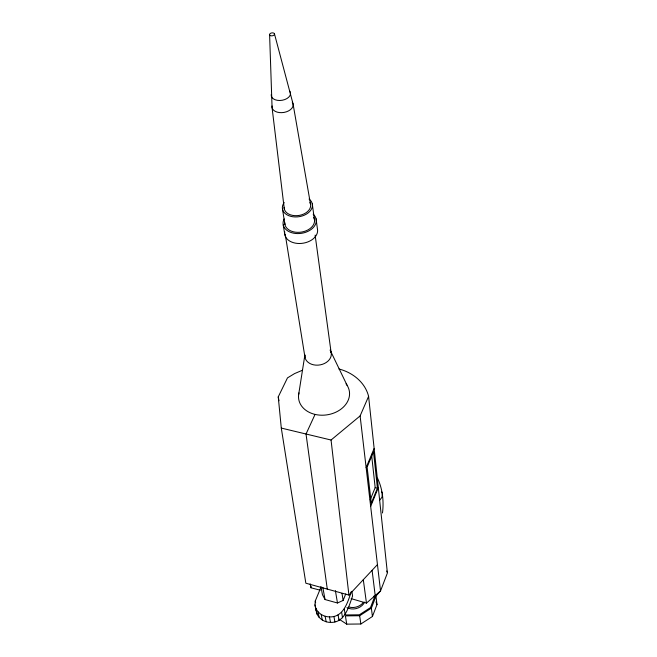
<?xml version="1.0" encoding="UTF-8"?>
<svg xmlns="http://www.w3.org/2000/svg" width="657" height="657" viewBox="0 0 657 657"><rect width="100%" height="100%" fill="white"/><g stroke="black" fill="none" stroke-linecap="round" stroke-linejoin="round"><path stroke-width="0.99" d="M320.205 590.191L310.95 587.777L311.048 586.159M351.865 591.382L352.571 596.047C348.736 606.625 344.958 623.008 330.487 622.401C323.096 622.45 315.286 616.307 316.214 608.448M316.074 610.394L314.99 604.859L315.278 600.966L320.986 587.153M382.497 512.977C383.951 501.168 382.62 489.038 377.537 478.197M298.639 394.635L304.905 354.87A13.304 10.036 -8.4 0 0 320.271 364.865A13.304 10.036 -8.4 0 0 330.085 350.058M372.437 616.48L376.987 604.588L375.96 596.203L371.361 608.16L372.437 616.48L360.857 623.994L346.732 624.15L339.037 619.132M374.86 596.219L370.482 607.602L359.346 614.804L345.771 614.96M322.809 587.35L325.034 599.537L337.476 602.995L343.135 600.424L345.73 593.944M314.99 604.859C315.713 612.004 322.628 616.849 329.486 616.907C343.554 617.514 347.84 602.001 351.355 591.382M377.414 488.159L371.287 503.221L367.115 467.111L373.505 451.802L377.414 488.159L375.18 487.609L371.525 454.274M370.671 506.448L378.309 487.642M370.195 499.829L375.18 487.609M366.138 467.603L374.137 448.452M302.425 370.261L294.582 373.587L287.479 377.89L278.248 396.861L281.295 428.077L331.054 440.018L360.11 415.922L368.593 396.368C365.169 382.358 352.522 372.379 338.938 369.004M314.99 414.551L306.031 434.014L327.276 589.099M379.426 500.494L382.029 497.177L382.341 493.284L381.561 491.6M373.406 596.236L375.352 596.761L380.526 590.947L387.4 573.003L368.593 396.368M281.295 428.077L305.842 583.202L348.924 595.061L377.447 564.593M351.175 598.65L366.458 603.101L380.526 590.947L360.11 415.922M346.732 624.15L345.401 615.888L359.658 615.732L371.361 608.16M325.018 599.439L322.439 594.692L320.945 586.611M330.956 351.865L347.093 385.314M376.034 601.902L376.987 604.588M386.735 570.966L387.178 572.321M274.478 33.909L293.047 103.88L310.482 203.999M310.178 583.859L310.95 587.777M315.278 600.966L315.639 602.814M315.951 608.628L317.027 614.147M318.087 611.963L319.154 617.465M278.248 396.861L278.987 400.745M321.232 614.582L322.283 620.077M325.141 616.274L326.159 621.777M329.486 616.907L330.487 622.401M333.928 616.414L334.889 621.916M338.084 614.837L339.028 620.348M335.39 590.651L337.476 602.995M341.632 612.316L342.543 617.835M341.993 593.37L343.135 600.424M344.276 609.047L345.171 614.582M285.253 234.492L305.004 357.498M283.224 224.932L284.826 234.836M282.502 209.222L284.957 224.604M359.658 615.732L360.857 623.994M315.13 235.116L331.12 352.497M363.305 579.704L366.458 603.101M312.256 203.67L314.342 219.11M316.074 218.781L317.397 228.726A16.589 11.498 -8.3 0 1 301.588 243.394A16.589 11.498 -8.3 0 1 284.736 231.822M372.092 570.35L375.352 596.761M284.284 208.893L272.08 107.732L269.608 34.788M331.054 440.018L348.924 595.061M346.058 383.844A25.639 19.858 -8.4 0 1 328.336 414.624A25.639 19.858 -8.4 0 1 298.968 392.902M363.403 602.354A12.491 10.923 -8.6 0 1 348.908 607.027M364.668 602.116A12.475 10.914 -8.7 0 1 346.921 607.651M313.701 217.41A14.963 10.298 -8.3 0 1 302.006 231.987A14.963 10.298 -8.3 0 1 284.793 222.813M309.053 199.038A15.152 10.315 -8.3 0 1 308.338 212.794A15.152 10.315 -8.3 0 1 288.513 215.586A15.152 10.315 -8.3 0 1 284.21 202.537M289.729 91.06A9.74 6.085 -8.3 0 1 282.305 100.242A9.74 6.085 -8.3 0 1 271.267 94.444M292.266 102.254A10.668 6.734 -8.3 0 1 284.144 112.396A10.668 6.734 -8.3 0 1 272.039 105.966M313.175 214.157A16.721 11.514 -8.3 0 1 301.744 233.276A16.721 11.514 -8.3 0 1 284.185 218.912M309.907 202.504A13.337 9.075 -8.3 0 1 299.461 215.365A13.337 9.075 -8.3 0 1 284.144 207.316M270.577 35.675A2.472 1.47 -8.3 0 0 274.486 34.295A2.472 1.47 -8.3 0 0 271.07 33.08A2.472 1.47 -8.3 0 0 270.577 35.675"/></g></svg>
